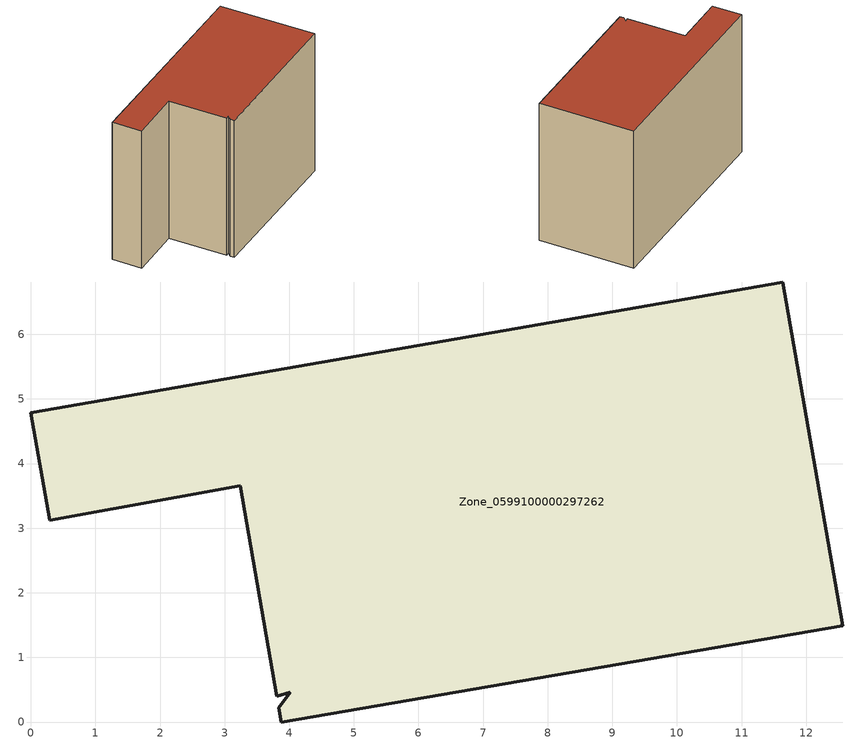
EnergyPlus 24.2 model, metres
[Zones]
Zone_0599100000297262
 floor ground (C_G): 3.24,3.66 0.29,3.12 0,4.79 11.64,6.81 12.56,1.49 3.88,0 3.84,0.22 4.02,0.46 3.81,0.4 z0
 wall outside (C_F): 11.64,6.81 0,4.79 0.29,3.12 3.24,3.66 3.81,0.4 4.02,0.46 3.84,0.22 3.88,0 12.56,1.49 11.64,6.81 z0:8.36
 roof outside (C_R): 3.81,0.4 4.02,0.46 3.84,0.22 3.88,0 12.56,1.49 11.64,6.81 0,4.79 0.29,3.12 3.24,3.66 z8.36
[BUILDING]
Pand.0599100000297262: North Axis=0; Terrain=City; Loads Convergence Tolerance Value=0.04; Temperature Convergence Tolerance Value=0.4; Solar Distribution=FullExterior; Maximum Number of Warmup Days=25; Minimum Number of Warmup Days=1
[Site:Location]
Rotterdam.The.Hague.AP_ZH_NLD Design_Conditions: Latitude=51.96; Longitude=4.45; Time Zone=1; Elevation=-4.5
[SITE:GROUNDTEMPERATURE:BUILDINGSURFACE]
18, 18, 18, 18, 18, 18, 18, 18, 18, 18, 18, 18
[MATERIAL] Thermal Absorptance=0.9; Solar Absorptance=0.7; Visible Absorptance=0.7
Name | Roughness | Thickness | Conductivity | Density | Specific Heat
G.TI.1975-1991 | MediumSmooth | 0.15 | 0.288461 | 540 | 1210
F.TI.1975-1991 | Rough | 0.3 | 0.230769 | 1920 | 840
R.TI.1975-1991 | MediumRough | 0.2 | 0.153846 | 1500 | 1000
[CONSTRUCTION]
C_G: G.TI.1975-1991
C_F: F.TI.1975-1991
C_R: R.TI.1975-1991
[ZONE]
Zone_0599100000297262: Type=1; Multiplier=1; Ceiling Height=Autocalculate; Volume=Autocalculate; Floor Area=autocalculate; Part of Total Floor Area=Yes
[ZONEINFILTRATION:DESIGNFLOWRATE]
Infil_Zone_0599100000297262: Zone or ZoneList or Space or SpaceList=Zone_0599100000297262; Schedule=AlwaysOn; Design Flow Rate Calculation Method=Flow/Area; Flow Rate per Floor Area=0.003; Constant Term Coefficient=1; Temperature Term Coefficient=0; Velocity Term Coefficient=0; Velocity Squared Term Coefficient=0
[HVACTEMPLATE:ZONE:IDEALLOADSAIRSYSTEM]
Zone_0599100000297262: Maximum Heating Supply Air Temperature=50; Minimum Cooling Supply Air Temperature=13; Maximum Heating Supply Air Humidity Ratio=0.0156; Minimum Cooling Supply Air Humidity Ratio=0.0077; Heating Limit=NoLimit; Cooling Limit=NoLimit; Dehumidification Control Type=ConstantSensibleHeatRatio; Cooling Sensible Heat Ratio=0.7; Dehumidification Setpoint=60; Humidification Control Type=None; Humidification Setpoint=30; Outdoor Air Method=None; Outdoor Air Flow Rate per Person=0.00944; Outdoor Air Flow Rate per Zone Floor Area=0; Outdoor Air Flow Rate per Zone=0; Demand Controlled Ventilation Type=None; Outdoor Air Economizer Type=NoEconomizer; Heat Recovery Type=None; Sensible Heat Recovery Effectiveness=0.7; Latent Heat Recovery Effectiveness=0.65
[ZONECONTROL:THERMOSTAT]
ThermostatControl_Zone_0599100000297262: Zone or ZoneList=Zone_0599100000297262; Control Type Schedule=DualSetpointControlType; Control 1=Thermostat_Zone_0599100000297262; Temperature Difference Between Cutout And Setpoint=0
[THERMOSTATSETPOINT:DUALSETPOINT]
Thermostat_Zone_0599100000297262: Heating Setpoint Temperature Schedule=HeatingSetpoint_Zone_0599100000297262; Cooling Setpoint Temperature Schedule=CoolingSetpoint_Zone_0599100000297262
[SCHEDULE:COMPACT]
HeatingSetpoint_Zone_0599100000297262: Through: 12/31, For: AllDays, Until: 24:00, 21
CoolingSetpoint_Zone_0599100000297262: Through: 12/31, For: AllDays, Until: 24:00, 24
DualSetpointControlType: Through: 12/31, For: AllDays, Until: 24:00, 4
AlwaysOn: Through: 12/31, For: AllDays, Until: 24:00, 1
